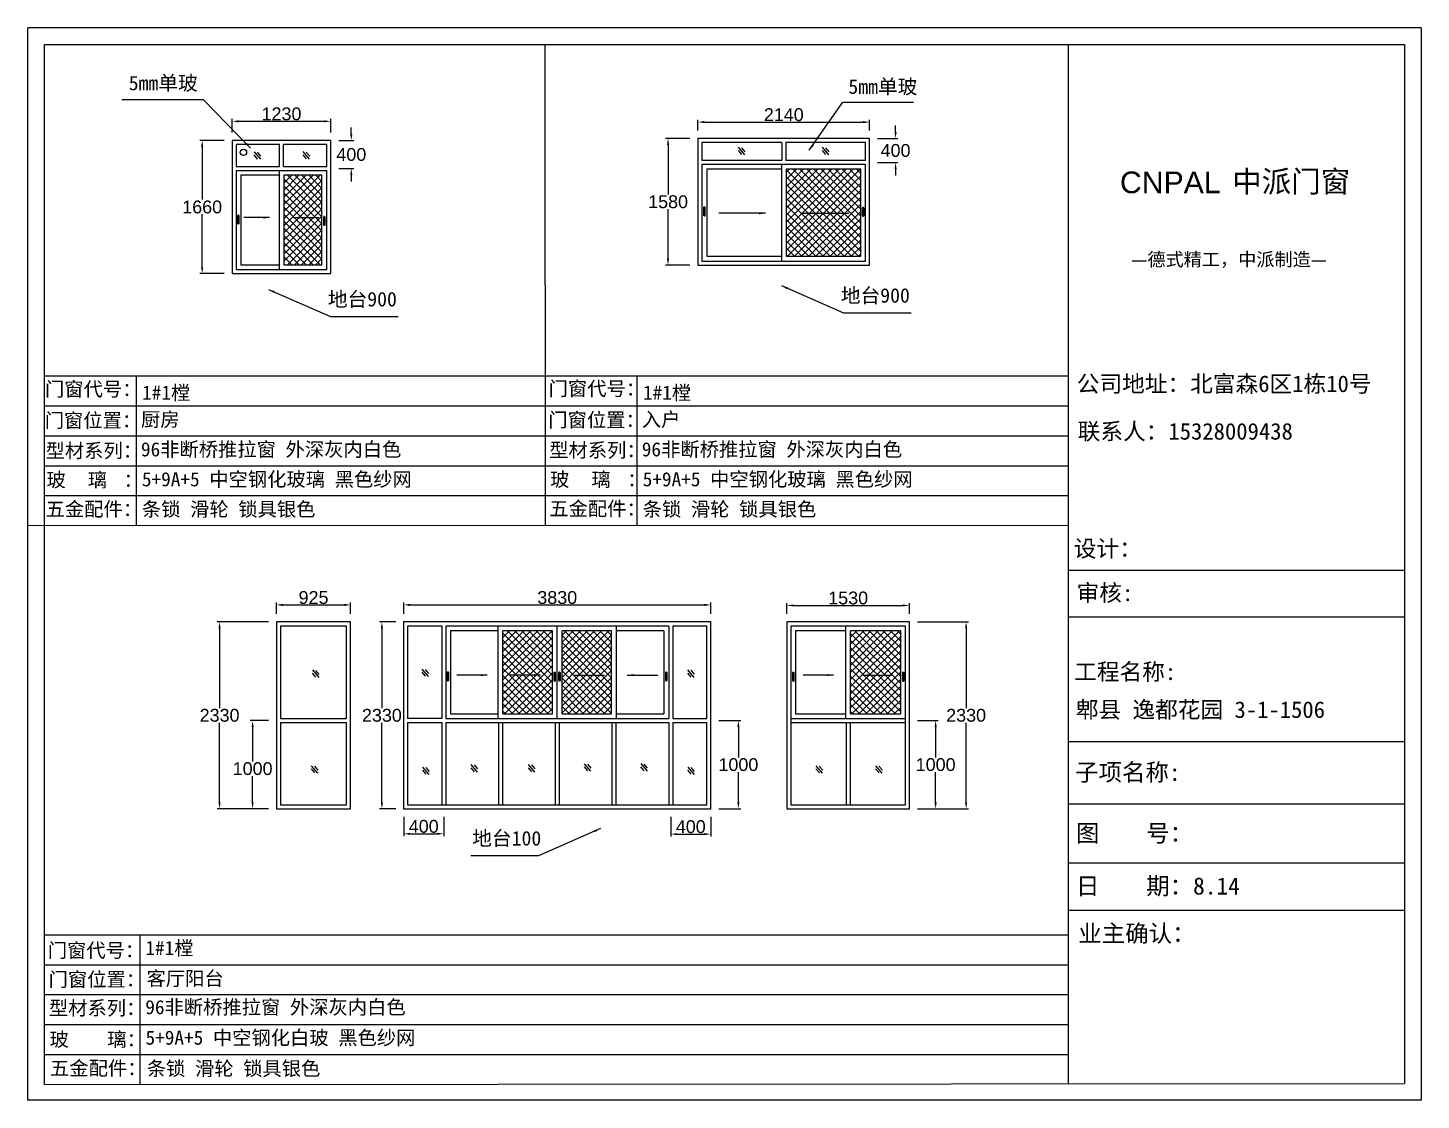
# Model space of a CAD drawing. Header units: inches. Extents: x -138455 to 599497, y -747149 to 13167.
# Drawn here: x 520284 to 537659, y -321269 to -307895 of the extents above; entities that cross this region are included whole.
import ezdxf

# ---------------------------------------------------------------- set-up
doc = ezdxf.new("R2010")
doc.units = ezdxf.units.IN
doc.header["$MEASUREMENT"] = 0
doc.header["$PDMODE"] = 35
doc.header["$PDSIZE"] = -3
doc.layers.add('0 @ 1', color=7, linetype='Continuous')
doc.styles.add('Annotative', font='arialbd.ttf')
doc.styles.add('MtXpl_', font='')
doc.styles.add('MtXpl__1', font='')
doc.styles.get("Standard").update_dxf_attribs({"font": 'arial.ttf'})
doc.styles.get('MtXpl_').set_extended_font_data('SimSun')
doc.styles.get('MtXpl__1').set_extended_font_data('SimSun', bold=True)
doc.dimstyles.get("Standard").update_dxf_attribs({"dimtxt": 80, "dimasz": 70, "dimexe": 40, "dimexo": 80, "dimgap": 0, "dimtad": 1, "dimtih": 1, "dimtoh": 1, "dimdec": 0, "dimzin": 0, "dimdsep": 46, "dimtxsty": 'Standard', "dimcen": 0.09, "dimadec": 0, "dimazin": 0, "dimtfac": 1, "dimtdec": 0, "dimtofl": 0, "dimtmove": 0, "dimatfit": 3, "dimfxl": 0, "dimtolj": 1, "dimtzin": 0, "dimarcsym": 0})

# ---------------------------------------------------------------- blocks, each defined once
blk = doc.blocks.new('*D1185')
at = {"color": 0, "lineweight": -2, "transparency": 16777216}
for p, q in [((530881, -309275), (531135, -309275)), ((531105, -309195), (531105, -309115)), ((530881, -309575), (531135, -309575)), ((531105, -309655), (531105, -309735))]:
    blk.add_line(p, q, dxfattribs=at)
at = {"color": 0, "transparency": 16777216}
for points in [[(531092, -309195), (531119, -309195), (531105, -309275)], [(531092, -309655), (531119, -309655), (531105, -309575)]]:
    blk.add_solid(points, dxfattribs=at)
at = {"layer": 'Defpoints', "color": 0, "transparency": 16777216}
for p in [(530781, -309275), (531105, -309275), (530781, -309575)]:
    blk.add_point(p, dxfattribs=at)
at = {"color": 0, "transparency": 16777216, "insert": (531105, -309425), "char_height": 160, "attachment_point": 5}
blk.add_mtext('\\A1;400', dxfattribs=at)
blk = doc.blocks.new('*D1186')
at = {"color": 0, "lineweight": -2, "transparency": 16777216}
for p, q in [((528641, -309175), (528641, -309041)), ((528721, -309071), (530701, -309071)), ((530781, -309175), (530781, -309041))]:
    blk.add_line(p, q, dxfattribs=at)
at = {"color": 0, "transparency": 16777216}
for points in [[(528721, -309057), (528721, -309084), (528641, -309071)], [(530701, -309057), (530701, -309084), (530781, -309071)]]:
    blk.add_solid(points, dxfattribs=at)
at = {"layer": 'Defpoints', "color": 0, "transparency": 16777216}
for p in [(530781, -309071), (528641, -309275), (530781, -309275)]:
    blk.add_point(p, dxfattribs=at)
at = {"color": 0, "transparency": 16777216, "insert": (529711, -308979), "char_height": 160, "attachment_point": 5}
blk.add_mtext('\\A1;2140', dxfattribs=at)
blk = doc.blocks.new('*D1187')
at = {"color": 0, "lineweight": -2, "transparency": 16777216}
for p, q in [((528541, -309275), (528238, -309275)), ((528268, -309355), (528268, -309973)), ((528268, -310775), (528268, -310156)), ((528541, -310855), (528238, -310855))]:
    blk.add_line(p, q, dxfattribs=at)
at = {"color": 0, "transparency": 16777216}
for points in [[(528254, -309355), (528281, -309355), (528268, -309275)], [(528254, -310775), (528281, -310775), (528268, -310855)]]:
    blk.add_solid(points, dxfattribs=at)
at = {"layer": 'Defpoints', "color": 0, "transparency": 16777216}
for p in [(528641, -309275), (528268, -310855), (528641, -310855)]:
    blk.add_point(p, dxfattribs=at)
at = {"color": 0, "transparency": 16777216, "insert": (528268, -310065), "char_height": 160, "attachment_point": 5}
blk.add_mtext('\\A1;1580', dxfattribs=at)
blk = doc.blocks.new('123as')
at = {"color": 0}
for p, q in [((90194, 51330), (90312, 51470)), ((90189, 51387), (90252, 51462)), ((90251, 51335), (90314, 51410))]:
    blk.add_line(p, q, dxfattribs=at)
blk = doc.blocks.new('*D1188')
at = {"color": 0, "lineweight": -2, "transparency": 16777216}
for p, q in [((524318, -309220), (524318, -309140)), ((524162, -309300), (524348, -309300)), ((524162, -309650), (524348, -309650)), ((524318, -309730), (524318, -309810))]:
    blk.add_line(p, q, dxfattribs=at)
at = {"color": 0, "transparency": 16777216}
for points in [[(524304, -309220), (524331, -309220), (524318, -309300)], [(524304, -309730), (524331, -309730), (524318, -309650)]]:
    blk.add_solid(points, dxfattribs=at)
at = {"layer": 'Defpoints', "color": 0, "transparency": 16777216}
for p in [(524062, -309300), (524318, -309300), (524062, -309650)]:
    blk.add_point(p, dxfattribs=at)
at = {"color": 0, "transparency": 16777216, "insert": (524318, -309475), "char_height": 160, "attachment_point": 5}
blk.add_mtext('\\A1;400', dxfattribs=at)
blk = doc.blocks.new('*D1189')
at = {"color": 0, "lineweight": -2, "transparency": 16777216}
for p, q in [((522832, -309200), (522832, -309031)), ((522912, -309061), (523982, -309061)), ((524062, -309200), (524062, -309031))]:
    blk.add_line(p, q, dxfattribs=at)
at = {"color": 0, "transparency": 16777216}
for points in [[(522912, -309048), (522912, -309074), (522832, -309061)], [(523982, -309048), (523982, -309074), (524062, -309061)]]:
    blk.add_solid(points, dxfattribs=at)
at = {"layer": 'Defpoints', "color": 0, "transparency": 16777216}
for p in [(524062, -309061), (522832, -309300), (524062, -309300)]:
    blk.add_point(p, dxfattribs=at)
at = {"color": 0, "transparency": 16777216, "insert": (523447, -308969), "char_height": 160, "attachment_point": 5}
blk.add_mtext('\\A1;1230', dxfattribs=at)
blk = doc.blocks.new('*D1190')
at = {"color": 0, "lineweight": -2, "transparency": 16777216}
for p, q in [((522732, -309300), (522428, -309300)), ((522458, -309380), (522458, -310038)), ((522458, -310880), (522458, -310221)), ((522732, -310960), (522428, -310960))]:
    blk.add_line(p, q, dxfattribs=at)
at = {"color": 0, "transparency": 16777216}
for points in [[(522444, -309380), (522471, -309380), (522458, -309300)], [(522444, -310880), (522471, -310880), (522458, -310960)]]:
    blk.add_solid(points, dxfattribs=at)
at = {"layer": 'Defpoints', "color": 0, "transparency": 16777216}
for p in [(522832, -309300), (522458, -310960), (522832, -310960)]:
    blk.add_point(p, dxfattribs=at)
at = {"color": 0, "transparency": 16777216, "insert": (522458, -310130), "char_height": 160, "attachment_point": 5}
blk.add_mtext('\\A1;1660', dxfattribs=at)
blk = doc.blocks.new('*D1191')
at = {"color": 0, "lineweight": -2, "transparency": 16777216}
for p, q in [((528901, -316535), (529175, -316535)), ((529145, -316615), (529145, -316994)), ((529145, -317555), (529145, -317177)), ((528901, -317635), (529175, -317635))]:
    blk.add_line(p, q, dxfattribs=at)
at = {"color": 0, "transparency": 16777216}
for points in [[(529132, -316615), (529158, -316615), (529145, -316535)], [(529132, -317555), (529158, -317555), (529145, -317635)]]:
    blk.add_solid(points, dxfattribs=at)
at = {"layer": 'Defpoints', "color": 0, "transparency": 16777216}
for p in [(528801, -316535), (528801, -317635), (529145, -317635)]:
    blk.add_point(p, dxfattribs=at)
at = {"color": 0, "transparency": 16777216, "insert": (529145, -317085), "char_height": 160, "attachment_point": 5}
blk.add_mtext('\\A1;1000', dxfattribs=at)
blk = doc.blocks.new('*D1192')
at = {"color": 0, "lineweight": -2, "transparency": 16777216}
for p, q in [((524971, -317735), (524971, -317977)), ((525471, -317735), (525471, -317977)), ((525051, -317947), (525391, -317947))]:
    blk.add_line(p, q, dxfattribs=at)
at = {"color": 0, "transparency": 16777216}
for points in [[(525051, -317934), (525051, -317960), (524971, -317947)], [(525391, -317934), (525391, -317960), (525471, -317947)]]:
    blk.add_solid(points, dxfattribs=at)
at = {"layer": 'Defpoints', "color": 0, "transparency": 16777216}
for p in [(524971, -317635), (525471, -317635), (525471, -317947)]:
    blk.add_point(p, dxfattribs=at)
at = {"color": 0, "transparency": 16777216, "insert": (525221, -317855), "char_height": 160, "attachment_point": 5}
blk.add_mtext('\\A1;400', dxfattribs=at)
blk = doc.blocks.new('*D1193')
at = {"color": 0, "lineweight": -2, "transparency": 16777216}
for p, q in [((528301, -317735), (528301, -317981)), ((528801, -317735), (528801, -317981)), ((528381, -317951), (528721, -317951))]:
    blk.add_line(p, q, dxfattribs=at)
at = {"color": 0, "transparency": 16777216}
for points in [[(528381, -317938), (528381, -317964), (528301, -317951)], [(528721, -317938), (528721, -317964), (528801, -317951)]]:
    blk.add_solid(points, dxfattribs=at)
at = {"layer": 'Defpoints', "color": 0, "transparency": 16777216}
for p in [(528301, -317635), (528801, -317635), (528801, -317951)]:
    blk.add_point(p, dxfattribs=at)
at = {"color": 0, "transparency": 16777216, "insert": (528551, -317859), "char_height": 160, "attachment_point": 5}
blk.add_mtext('\\A1;400', dxfattribs=at)
blk = doc.blocks.new('*D1194')
at = {"color": 0, "lineweight": -2, "transparency": 16777216}
for p, q in [((524971, -315205), (524971, -315062)), ((525051, -315092), (528721, -315092)), ((528801, -315205), (528801, -315062))]:
    blk.add_line(p, q, dxfattribs=at)
at = {"color": 0, "transparency": 16777216}
for points in [[(525051, -315079), (525051, -315106), (524971, -315092)], [(528721, -315079), (528721, -315106), (528801, -315092)]]:
    blk.add_solid(points, dxfattribs=at)
at = {"layer": 'Defpoints', "color": 0, "transparency": 16777216}
for p in [(528801, -315092), (524971, -315305), (528801, -315305)]:
    blk.add_point(p, dxfattribs=at)
at = {"color": 0, "transparency": 16777216, "insert": (526886, -315001), "char_height": 160, "attachment_point": 5}
blk.add_mtext('\\A1;3830', dxfattribs=at)
blk = doc.blocks.new('123z')
at = {"color": 0}
for points in [[(94078, 52755), (94078, 52755, 0.414214), (94088, 52765), (94088, 52845, 0.414214), (94078, 52855), (94078, 52855, 0.414214), (94068, 52845), (94068, 52765, 0.414214)], [(94078, 52775), (94078, 52775, 0.414214), (94083, 52780), (94083, 52830, 0.414214), (94078, 52835), (94078, 52835, 0.414214), (94073, 52830), (94073, 52780, 0.414214)]]:
    blk.add_lwpolyline(points, format="xyb", close=True, dxfattribs=at)
blk = doc.blocks.new('*D1195')
at = {"color": 0, "lineweight": -2, "transparency": 16777216}
for p, q in [((523384, -315205), (523384, -315062)), ((523464, -315092), (524229, -315092)), ((524309, -315205), (524309, -315062))]:
    blk.add_line(p, q, dxfattribs=at)
at = {"color": 0, "transparency": 16777216}
for points in [[(523464, -315079), (523464, -315106), (523384, -315092)], [(524229, -315079), (524229, -315106), (524309, -315092)]]:
    blk.add_solid(points, dxfattribs=at)
at = {"layer": 'Defpoints', "color": 0, "transparency": 16777216}
for p in [(524309, -315092), (523384, -315305), (524309, -315305)]:
    blk.add_point(p, dxfattribs=at)
at = {"color": 0, "transparency": 16777216, "insert": (523847, -315001), "char_height": 160, "attachment_point": 5}
blk.add_mtext('\\A1;925', dxfattribs=at)
blk = doc.blocks.new('*D1196')
at = {"color": 0, "lineweight": -2, "transparency": 16777216}
for p, q in [((523284, -315305), (522645, -315305)), ((522675, -315385), (522675, -316379)), ((522675, -317555), (522675, -316562)), ((523284, -317635), (522645, -317635))]:
    blk.add_line(p, q, dxfattribs=at)
at = {"color": 0, "transparency": 16777216}
for points in [[(522661, -315385), (522688, -315385), (522675, -315305)], [(522661, -317555), (522688, -317555), (522675, -317635)]]:
    blk.add_solid(points, dxfattribs=at)
at = {"layer": 'Defpoints', "color": 0, "transparency": 16777216}
for p in [(523384, -315305), (522675, -317635), (523384, -317635)]:
    blk.add_point(p, dxfattribs=at)
at = {"color": 0, "transparency": 16777216, "insert": (522675, -316470), "char_height": 160, "attachment_point": 5}
blk.add_mtext('\\A1;2330', dxfattribs=at)
blk = doc.blocks.new('*D1197')
at = {"color": 0, "lineweight": -2, "transparency": 16777216}
for p, q in [((523284, -316535), (523057, -316535)), ((523087, -316615), (523087, -317044)), ((523087, -317555), (523087, -317227)), ((523284, -317635), (523057, -317635))]:
    blk.add_line(p, q, dxfattribs=at)
at = {"color": 0, "transparency": 16777216}
for points in [[(523074, -316615), (523100, -316615), (523087, -316535)], [(523074, -317555), (523100, -317555), (523087, -317635)]]:
    blk.add_solid(points, dxfattribs=at)
at = {"layer": 'Defpoints', "color": 0, "transparency": 16777216}
for p in [(523384, -316535), (523087, -317635), (523384, -317635)]:
    blk.add_point(p, dxfattribs=at)
at = {"color": 0, "transparency": 16777216, "insert": (523087, -317135), "char_height": 160, "attachment_point": 5}
blk.add_mtext('\\A1;1000', dxfattribs=at)
blk = doc.blocks.new('*D1198')
at = {"color": 0, "lineweight": -2, "transparency": 16777216}
for p, q in [((531379, -316535), (531635, -316535)), ((531605, -316615), (531605, -316994)), ((531605, -317555), (531605, -317177)), ((531379, -317635), (531635, -317635))]:
    blk.add_line(p, q, dxfattribs=at)
at = {"color": 0, "transparency": 16777216}
for points in [[(531591, -316615), (531618, -316615), (531605, -316535)], [(531591, -317555), (531618, -317555), (531605, -317635)]]:
    blk.add_solid(points, dxfattribs=at)
at = {"layer": 'Defpoints', "color": 0, "transparency": 16777216}
for p in [(531279, -316535), (531279, -317635), (531605, -317635)]:
    blk.add_point(p, dxfattribs=at)
at = {"color": 0, "transparency": 16777216, "insert": (531605, -317085), "char_height": 160, "attachment_point": 5}
blk.add_mtext('\\A1;1000', dxfattribs=at)
blk = doc.blocks.new('*D1199')
at = {"color": 0, "lineweight": -2, "transparency": 16777216}
for p, q in [((529749, -315205), (529749, -315069)), ((529829, -315099), (531199, -315099)), ((531279, -315205), (531279, -315069))]:
    blk.add_line(p, q, dxfattribs=at)
at = {"color": 0, "transparency": 16777216}
for points in [[(529829, -315086), (529829, -315112), (529749, -315099)], [(531199, -315086), (531199, -315112), (531279, -315099)]]:
    blk.add_solid(points, dxfattribs=at)
at = {"layer": 'Defpoints', "color": 0, "transparency": 16777216}
for p in [(531279, -315099), (529749, -315305), (531279, -315305)]:
    blk.add_point(p, dxfattribs=at)
at = {"color": 0, "transparency": 16777216, "insert": (530514, -315007), "char_height": 160, "attachment_point": 5}
blk.add_mtext('\\A1;1530', dxfattribs=at)
blk = doc.blocks.new('*D1200')
at = {"color": 0, "lineweight": -2, "transparency": 16777216}
for p, q in [((531379, -315305), (532015, -315305)), ((531985, -315385), (531985, -316379)), ((531985, -317555), (531985, -316562)), ((531379, -317635), (532015, -317635))]:
    blk.add_line(p, q, dxfattribs=at)
at = {"color": 0, "transparency": 16777216}
for points in [[(531972, -315385), (531999, -315385), (531985, -315305)], [(531972, -317555), (531999, -317555), (531985, -317635)]]:
    blk.add_solid(points, dxfattribs=at)
at = {"layer": 'Defpoints', "color": 0, "transparency": 16777216}
for p in [(531279, -315305), (531279, -317635), (531985, -317635)]:
    blk.add_point(p, dxfattribs=at)
at = {"color": 0, "transparency": 16777216, "insert": (531985, -316470), "char_height": 160, "attachment_point": 5}
blk.add_mtext('\\A1;2330', dxfattribs=at)
blk = doc.blocks.new('*D1205')
at = {"color": 0, "lineweight": -2, "transparency": 16777216}
for p, q in [((524871, -315305), (524669, -315305)), ((524699, -315385), (524699, -316379)), ((524699, -317555), (524699, -316562)), ((524871, -317635), (524669, -317635))]:
    blk.add_line(p, q, dxfattribs=at)
at = {"color": 0, "transparency": 16777216}
for points in [[(524686, -315385), (524713, -315385), (524699, -315305)], [(524686, -317555), (524713, -317555), (524699, -317635)]]:
    blk.add_solid(points, dxfattribs=at)
at = {"layer": 'Defpoints', "color": 0, "transparency": 16777216}
for p in [(524971, -315305), (524699, -317635), (524971, -317635)]:
    blk.add_point(p, dxfattribs=at)
at = {"color": 0, "transparency": 16777216, "insert": (524699, -316470), "char_height": 160, "attachment_point": 5}
blk.add_mtext('\\A1;2330', dxfattribs=at)

msp = doc.modelspace()

# ---------------------------------------------------------------- hatches: boundary and pattern name
h = msp.add_hatch()
h.set_pattern_fill('ANSI37', color=256, scale=500)
h.set_pattern_definition([(45, (21503.86, -9947.84), (-44.194174, 44.194174), []), (135, (21503.86, -9947.84), (-44.194174, -44.194174), [])])
h.paths.add_polyline_path([(523476.7, -310849.6), (523951.7, -310849.6), (523951.7, -309734.6), (523476.7, -309734.6)])
h = msp.add_hatch()
h.set_pattern_fill('ANSI37', color=256, scale=500)
h.set_pattern_definition([(45, (27314.12, -12124.006), (-44.194174, 44.194174), []), (135, (27314.12, -12124.006), (-44.194174, -44.194174), [])])
h.paths.add_polyline_path([(529740.9, -310744.6), (530670.9, -310744.6), (530670.9, -309659.6), (529740.9, -309659.6)])
h = msp.add_hatch()
h.set_pattern_fill('ANSI37', color=256, scale=500)
h.set_pattern_definition([(45, (11814.73, -12210.82), (-44.194174, 44.194174), []), (135, (11814.73, -12210.82), (-44.194174, -44.194174), [])])
h.paths.add_polyline_path([(526825.5, -315415.4), (526208, -315415.4), (526208, -316450.4), (526825.5, -316450.4)])
h.paths.add_polyline_path([(526945.5, -316450.4), (527563, -316450.4), (527563, -315415.4), (526945.5, -315415.4)])
h.paths.add_polyline_path([(531169.2, -315415.4), (530544.2, -315415.4), (530544.2, -316450.4), (531169.2, -316450.4)])

# ---------------------------------------------------------------- linework, layer by layer
for p, q in [((537659.4, -307895.3), (520284.1, -307895.3)), ((520284.1, -321268.9), (520284.1, -307895.3)), ((537659.4, -307895.3), (537659.4, -321268.9)), ((520491.5, -308102.1), (537452.7, -308102.1)), ((520491.5, -321073.2), (520491.5, -308102.1)), ((526738.2, -314101), (526733.8, -308102.1)), ((533256.4, -308102.1), (533256.4, -321062.4)), ((537452.7, -308102.1), (537452.7, -321061.6)), ((530780.9, -309274.6), (528640.9, -309274.6)), ((528640.9, -309274.6), (528640.9, -310854.6)), ((530780.9, -310854.6), (530780.9, -309274.6)), ((524061.7, -309299.6), (522831.7, -309299.6)), ((522831.7, -309299.6), (522831.7, -310959.6)), ((523421.7, -309624.6), (523421.7, -309349.6)), ((523471.7, -309624.6), (523471.7, -309349.6)), ((524061.7, -310959.6), (524061.7, -309299.6)), ((528690.9, -309324.6), (528690.9, -309549.6)), ((529685.9, -309324.6), (528690.9, -309324.6)), ((529685.9, -309324.6), (529685.9, -309549.6)), ((530730.9, -309324.6), (529735.9, -309324.6)), ((529735.9, -309324.6), (529735.9, -309549.6)), ((530730.9, -309549.6), (530730.9, -309324.6)), ((522881.7, -309624.6), (523421.7, -309624.6)), ((523471.7, -309624.6), (524011.7, -309624.6)), ((529685.9, -309549.6), (528690.9, -309549.6)), ((529740.9, -309599.6), (528690.9, -309599.6)), ((528690.9, -309599.6), (528690.9, -310804.6)), ((529680.9, -309599.6), (529680.9, -310804.6)), ((530730.9, -309549.6), (529735.9, -309549.6)), ((530730.9, -309599.6), (529740.9, -309599.6)), ((530730.9, -310804.6), (530730.9, -309599.6)), ((522881.7, -309674.6), (524011.7, -309674.6)), ((523416.7, -309674.6), (523416.7, -310909.6)), ((523476.7, -309734.6), (523476.7, -310849.6)), ((528750.9, -309659.6), (528750.9, -310744.6)), ((529680.9, -309659.6), (528750.9, -309659.6)), ((529740.9, -309659.6), (529740.9, -310744.6)), ((530670.9, -309659.6), (529740.9, -309659.6)), ((530670.9, -310744.6), (530670.9, -309659.6)), ((528690.9, -310804.6), (530730.9, -310804.6)), ((528750.9, -310744.6), (529680.9, -310744.6)), ((529740.9, -310744.6), (530670.9, -310744.6)), ((522831.7, -310959.6), (524061.7, -310959.6)), ((528640.9, -310854.6), (530780.9, -310854.6)), ((520491.2, -312237), (533256.4, -312237)), ((521634.4, -312237), (521634.4, -314102.6)), ((527880.1, -312237), (527880.1, -314102.6)), ((520491.2, -312610.2), (533256.4, -312610.2)), ((520491.2, -312983.3), (533256.4, -312983.3)), ((520491.2, -313356.4), (533256.4, -313356.4)), ((520491.2, -313729.5), (533256.4, -313729.5)), ((520284.1, -314103.2), (533256.4, -314097.7)), ((533256.4, -314660.6), (537452.7, -314660.6)), ((524309, -315305.4), (523384, -315305.4)), ((523384, -315305.4), (523384, -317635.4)), ((524309, -317635.4), (524309, -315305.4)), ((528800.5, -315305.4), (524970.5, -315305.4)), ((524970.5, -315305.4), (524970.5, -317635.4)), ((525020.5, -315355.4), (525020.5, -316510.4)), ((525445.5, -315355.4), (525020.5, -315355.4)), ((525445.5, -315355.4), (525445.5, -316510.4)), ((525495.5, -315355.4), (525495.5, -316510.4)), ((528275.5, -315355.4), (525495.5, -315355.4)), ((526148, -316510.4), (526148, -315355.4)), ((526885.5, -316510.4), (526885.5, -315355.4)), ((527623, -316510.4), (527623, -315355.4)), ((528275.5, -315355.4), (528275.5, -316510.4)), ((528325.5, -315355.4), (528325.5, -316510.4)), ((528750.5, -315355.4), (528325.5, -315355.4)), ((528750.5, -316510.4), (528750.5, -315355.4)), ((528800.5, -317635.4), (528800.5, -315305.4)), ((531279.2, -315305.4), (529749.2, -315305.4)), ((529749.2, -315305.4), (529749.2, -317635.4)), ((530484.2, -316510.4), (530484.2, -315355.4)), ((531279.2, -317635.4), (531279.2, -315305.4)), ((533256.4, -315241.7), (537452.7, -315241.7)), ((526148, -315415.4), (525555.5, -315415.4)), ((525555.5, -315415.4), (525555.5, -316450.4)), ((526825.5, -315415.4), (526208, -315415.4)), ((526208, -316450.4), (526208, -315415.4)), ((526825.5, -316450.4), (526825.5, -315415.4)), ((526945.5, -316450.4), (526945.5, -315415.4)), ((527563, -315415.4), (526945.5, -315415.4)), ((527563, -316450.4), (527563, -315415.4)), ((528215.5, -315415.4), (527623, -315415.4)), ((528215.5, -315415.4), (528215.5, -316450.4)), ((529859.2, -315415.4), (529859.2, -316450.4)), ((530484.2, -315415.4), (529859.2, -315415.4)), ((530544.2, -316450.4), (530544.2, -315415.4)), ((531169.2, -315415.4), (530544.2, -315415.4)), ((531169.2, -316450.4), (531169.2, -315415.4)), ((523434, -316510.4), (524259, -316510.4)), ((523434, -316560.4), (524259, -316560.4)), ((525445.5, -316510.4), (525020.5, -316510.4)), ((525020.5, -316560.4), (525445.5, -316560.4)), ((525020.5, -316560.4), (525020.5, -317585.4)), ((525445.5, -316560.4), (525445.5, -317585.4)), ((525495.5, -316510.4), (528275.5, -316510.4)), ((525495.5, -316560.4), (525495.5, -317585.4)), ((525495.5, -316560.4), (528275.5, -316560.4)), ((525555.5, -316450.4), (526148, -316450.4)), ((526153, -316560.4), (526153, -317585.4)), ((526203, -316560.4), (526203, -317585.4)), ((526208, -316450.4), (526825.5, -316450.4)), ((526860.5, -316560.4), (526860.5, -317585.4)), ((526910.5, -316560.4), (526910.5, -317585.4)), ((526945.5, -316450.4), (527563, -316450.4)), ((527568, -316560.4), (527568, -317585.4)), ((527618, -316560.4), (527618, -317585.4)), ((527623, -316450.4), (528215.5, -316450.4)), ((528275.5, -316560.4), (528275.5, -317585.4)), ((528325.5, -316510.4), (528750.5, -316510.4)), ((528325.5, -316560.4), (528325.5, -317585.4)), ((528325.5, -316560.4), (528750.5, -316560.4)), ((528750.5, -317585.4), (528750.5, -316560.4)), ((529799.2, -316510.4), (531229.2, -316510.4)), ((529799.2, -316560.4), (531229.2, -316560.4)), ((529859.2, -316450.4), (530484.2, -316450.4)), ((530489.2, -316560.4), (530489.2, -317585.4)), ((530539.2, -316560.4), (530539.2, -317585.4)), ((530544.2, -316450.4), (531169.2, -316450.4)), ((533256.4, -316794.6), (537452.7, -316794.6)), ((525020.5, -317585.4), (528750.5, -317585.4)), ((533256.4, -317573.6), (537452.7, -317573.6)), ((523384, -317635.4), (524309, -317635.4)), ((524970.5, -317635.4), (528800.5, -317635.4)), ((529749.2, -317635.4), (531279.2, -317635.4)), ((533256.4, -318309.6), (537452.7, -318309.6)), ((533256.4, -318899.6), (537452.7, -318899.6)), ((520495.3, -319207.1), (533260.5, -319207.1)), ((521680.3, -319207.1), (521681.6, -321072.4)), ((520495.3, -319580.2), (533260.5, -319580.2)), ((520495.3, -319953.4), (533260.5, -319953.4)), ((520495.3, -320326.5), (533260.5, -320326.5)), ((520495.3, -320699.6), (533260.5, -320699.6)), ((520491.5, -321073.2), (537452.7, -321061.6)), ((537659.4, -321268.9), (520284.1, -321268.9))]:
    msp.add_line(p, q)
for points in [[(523421.7, -309349.6), (522881.7, -309349.6), (522881.7, -309624.6)], [(524011.7, -309624.6), (524011.7, -309349.6), (523471.7, -309349.6)], [(522881.7, -309674.6), (522881.7, -310909.6), (524011.7, -310909.6), (524011.7, -309674.6)], [(523416.7, -309734.6), (522941.7, -309734.6), (522941.7, -310849.6), (523416.7, -310849.6)], [(523476.7, -310849.6), (523951.7, -310849.6), (523951.7, -309734.6), (523476.7, -309734.6)], [(524259, -316510.4), (524259, -315355.4), (523434, -315355.4), (523434, -316510.4)], [(523434, -316560.4), (523434, -317585.4), (524259, -317585.4), (524259, -316560.4)]]:
    msp.add_lwpolyline(points)
msp.add_lwpolyline([(529799.2, -317585.4), (531229.2, -317585.4), (531229.2, -315355.4), (529799.2, -315355.4)], close=True)
msp.add_circle((522972.3, -309447.8), 40)

# ---------------------------------------------------------------- block references
for name, p, xscale, yscale, zscale in [('123as', (583478, -343846), -0.6684526412304121, 0.6684526412304121, 0.6684526412304121), ('123as', (584086, -343843.6), -0.6684526412304121, 0.6684526412304121, 0.6684526412304121), ('123as', (589516, -343789.5), -0.6684526412304121, 0.6684526412304121, 0.6684526412304121), ('123as', (590563.2, -343789.5), -0.6684526412304121, 0.6684526412304121, 0.6684526412304121), ('123z', (425681.9, -368019.2), 1.095252602183295, 1.095252602183295, 1.095252602183295), ('123z', (427662, -368026.5), 1.095252602183295, 1.095252602183295, 1.095252602183295), ('123z', (419869.2, -368121.7), 1.095252602183295, 1.095252602183295, 1.095252602183295), ('123z', (420942, -368138), 1.095252602183295, 1.095252602183295, 1.095252602183295), ('123as', (584205.6, -350309), -0.6684526412304121, 0.6684526412304121, 0.6684526412304121), ('123as', (585571.6, -350297.8), -0.6684526412304121, 0.6684526412304121, 0.6684526412304121), ('123z', (422482.9, -373818.7), 1.095252602183295, 1.095252602183295, 1.095252602183295), ('123z', (423814.8, -373822.9), 1.095252602183295, 1.095252602183295, 1.095252602183295), ('123z', (423875.4, -373821.9), 1.095252602183295, 1.095252602183295, 1.095252602183295), ('123z', (425206.9, -373820.3), 1.095252602183295, 1.095252602183295, 1.095252602183295), ('123as', (588884.8, -350307.8), -0.6684526412304121, 0.6684526412304121, 0.6684526412304121), ('123z', (426791.8, -373822.9), 1.095252602183295, 1.095252602183295, 1.095252602183295), ('123z', (428161.3, -373822.9), 1.095252602183295, 1.095252602183295, 1.095252602183295), ('123as', (584192.2, -351502.8), -0.6684526412304121, 0.6684526412304121, 0.6684526412304121), ('123as', (586182.5, -351488.4), -0.6684526412304121, 0.6684526412304121, 0.6684526412304121), ('123as', (586896.9, -351488.4), -0.6684526412304121, 0.6684526412304121, 0.6684526412304121), ('123as', (587595.8, -351477.8), -0.6684526412304121, 0.6684526412304121, 0.6684526412304121), ('123as', (588300, -351477.2), -0.6684526412304121, 0.6684526412304121, 0.6684526412304121), ('123as', (590483.1, -351502.8), -0.6684526412304121, 0.6684526412304121, 0.6684526412304121), ('123as', (591227.2, -351502.8), -0.6684526412304121, 0.6684526412304121, 0.6684526412304121), ('123as', (585579.6, -351519.7), -0.6684526412304121, 0.6684526412304121, 0.6684526412304121), ('123as', (588886.3, -351520.2), -0.6684526412304121, 0.6684526412304121, 0.6684526412304121)]:
    msp.add_blockref(name, p, dxfattribs=dict(xscale=xscale, yscale=yscale, zscale=zscale))

# ---------------------------------------------------------------- texts
msp.add_text('CNPAL', height=269.64).set_placement((533903.1, -309957.2))
for s, height, style, p in [('中派门窗', 269.64, 'MtXpl_', (535303.2, -309946.1)), ('—德式精工，中派制造—', 165.935, 'MtXpl_', (534044.1, -310866.2)), ('公司地址：北富森6区1栋10号', 207.419, 'MtXpl_', (533364.4, -312437.9)), ('1#1樘', 176.38, 'MtXpl__1', (521709.1, -312533.3)), ('1#1樘', 176.38, 'MtXpl__1', (527954.7, -312533.3)), ('厨房', 176.38, 'MtXpl__1', (521694.6, -312867)), ('入户', 176.38, 'MtXpl__1', (527940.3, -312867)), ('联系人：15328009438', 207.419, 'MtXpl_', (533375.7, -313030.9)), ('96非断桥推拉窗 外深灰内白色', 176.385, 'MtXpl__1', (521694.6, -313240.1)), ('96非断桥推拉窗 外深灰内白色', 176.385, 'MtXpl__1', (527940.3, -313240.1)), ('5+9A+5 中空钢化玻璃 黑色纱网 ', 176.385, 'MtXpl__1', (521706.3, -313613.2)), ('5+9A+5 中空钢化玻璃 黑色纱网 ', 176.385, 'MtXpl__1', (527951.9, -313613.2)), ('条锁 滑轮 锁具银色 ', 176.385, 'MtXpl__1', (521706.3, -313986.3)), ('条锁 滑轮 锁具银色 ', 176.385, 'MtXpl__1', (527951.9, -313986.3)), ('设计：', 207.42, 'MtXpl_', (533327.1, -314492.8)), ('审核:', 207.42, 'MtXpl_', (533362.7, -315045.2)), ('工程名称:', 207.42, 'MtXpl_', (533332.3, -316029)), ('郫县 逸都花园 3-1-1506', 207.419, 'MtXpl_', (533352, -316502)), ('子项名称:', 214.34, 'MtXpl_', (533344.3, -317286.3)), ('图    号：', 214.34, 'MtXpl_', (533354.5, -318046.3)), ('日    期：8.14', 214.336, 'MtXpl_', (533355.2, -318704.8)), ('业主确认：', 214.34, 'MtXpl_', (533384, -319296.1)), ('门窗代号：', 176.38, 'MtXpl__1', (520531.9, -319488.7)), ('门窗位置：', 176.38, 'MtXpl__1', (520543.1, -319850.9)), ('型材系列：', 176.38, 'MtXpl__1', (520546.7, -320208)), ('玻    璃：', 176.38, 'MtXpl__1', (520554.2, -320598.7)), ('五金配件：', 176.38, 'MtXpl__1', (520560.4, -320957.9))]:
    msp.add_text(s, height=height, dxfattribs=dict(style=style)).set_placement(p)
at = {"char_height": 176.385, "attachment_point": 1, "style": 'MtXpl__1'}
for s, width, insert in [('{\\fSimSun|b1|i0|c134|p2;1#1樘}', 4396.385, (521749.3, -319283.3)), ('{\\fSimSun|b1|i0|c134|p2;客厅阳台}', 4396.385, (521763.9, -319663.5)), ('{\\fSimSun|b1|i0|c134|p2;96非断桥推拉窗 外深灰内白色}', 9006.576, (521748.8, -320020.7)), ('{\\fSimSun|b1|i0|c134|p2;5+9A+5 中空钢化白玻 黑色纱网}', 7839.588, (521751.5, -320401.5)), ('{\\fSimSun|b1|i0|c134|p2;条锁 滑轮 锁具银色 }', 7563.173, (521767, -320785.8))]:
    msp.add_mtext_dynamic_manual_height_columns(s, width=width, gutter_width=903.5, heights=[0], dxfattribs=dict(at, insert=insert))
at = {"layer": '0 @ 1', "style": 'Annotative'}
for s, p in [('门窗代号：', (520498, -312488.5)), ('门窗代号：', (526778.9, -312482.6)), ('门窗位置：', (520494.2, -312878.8)), ('门窗位置：', (526775.1, -312872.9)), ('型材系列：', (520505.3, -313256.3)), ('型材系列：', (526786.2, -313250.5)), ('玻    璃   ：', (520516.7, -313620.7)), ('玻    璃   ：', (526797.6, -313614.9)), ('五金配件：', (520505.6, -313985.5)), ('五金配件：', (526786.5, -313979.7))]:
    msp.add_text(s, height=176.38, dxfattribs=at).set_placement(p)
at = {"layer": '0 @ 1', "char_height": 180.693, "style": 'Annotative'}
for s, insert, attachment_point in [('{\\fSimSun|b1|i0|c134|p2;5mm单玻}', (521542.1, -308492.9), 1), ('{\\fSimSun|b1|i0|c134|p2;5mm单玻}', (531378.1, -308537.5), 3), ('{\\fSimSun|b1|i0|c134|p2;地台900}', (524024.3, -311188.7), 1), ('{\\fSimSun|b1|i0|c134|p2;地台900}', (530421.4, -311142.1), 1), ('{\\fSimSun|b1|i0|c134|p2;地台100}', (526686.5, -317912.6), 3)]:
    msp.add_mtext_dynamic_manual_height_columns(s, width=1237.966, gutter_width=903.5, heights=[0], dxfattribs=dict(at, insert=insert, attachment_point=attachment_point))

# ---------------------------------------------------------------- dimensions: what is measured, and where the dimension line sits
for base, p1, p2, picture, middle in [((524061.7, -309061), (522831.7, -309299.6), (524061.7, -309299.6), '*D1189', (523446.7, -308969.3)), ((530780.9, -309070.6), (528640.9, -309274.6), (530780.9, -309274.6), '*D1186', (529710.9, -308978.9)), ((524309, -315092.3), (523384, -315305.4), (524309, -315305.4), '*D1195', (523846.5, -315000.6)), ((528800.5, -315092.3), (524970.5, -315305.4), (528800.5, -315305.4), '*D1194', (526885.5, -315000.6)), ((531279.2, -315099), (529749.2, -315305.4), (531279.2, -315305.4), '*D1199', (530514.2, -315007.2))]:
    dim = msp.add_linear_dim(base=base, p1=p1, p2=p2, dimstyle='Standard', override={"dimtxt": 160, "dimasz": 80, "dimexe": 30, "dimexo": 100, "dimgap": 10})
    dim.commit()
    dim.dimension.update_dxf_attribs({"geometry": picture, "text_midpoint": middle})
for base, p1, p2, text, picture, middle in [((524317.6, -309299.6), (524061.7, -309649.6), (524061.7, -309299.6), '400', '*D1188', (524317.6, -309474.6)), ((531105.5, -309274.6), (530780.9, -309574.6), (530780.9, -309274.6), '400', '*D1185', (531105.5, -309424.6)), ((529145.1, -317635.4), (528800.5, -316535.4), (528800.5, -317635.4), '1000', '*D1191', (529145.1, -317085.4)), ((531604.6, -317635.4), (531279.2, -316535.4), (531279.2, -317635.4), '1000', '*D1198', (531604.6, -317085.4))]:
    dim = msp.add_linear_dim(base=base, p1=p1, p2=p2, angle=90, text=text, dimstyle='Standard', override={"dimtxt": 160, "dimasz": 80, "dimexe": 30, "dimexo": 100, "dimgap": 10})
    dim.commit()
    dim.dimension.update_dxf_attribs({"geometry": picture, "text_midpoint": middle})
for base, p1, p2, picture, middle in [((528267.8, -310854.6), (528640.9, -309274.6), (528640.9, -310854.6), '*D1187', (528267.8, -310064.6)), ((522457.6, -310959.6), (522831.7, -309299.6), (522831.7, -310959.6), '*D1190', (522457.6, -310129.6)), ((524699.5, -317635.4), (524970.5, -315305.4), (524970.5, -317635.4), '*D1205', (524699.5, -316470.4)), ((531985.2, -317635.4), (531279.2, -315305.4), (531279.2, -317635.4), '*D1200', (531985.2, -316470.4))]:
    dim = msp.add_linear_dim(base=base, p1=p1, p2=p2, angle=90, dimstyle='Standard', override={"dimtxt": 160, "dimasz": 80, "dimexe": 30, "dimexo": 100, "dimgap": 10})
    dim.commit()
    dim.dimension.update_dxf_attribs({"geometry": picture, "text_midpoint": middle})
dim = msp.add_linear_dim(base=(522674.7, -317635.4), p1=(523384, -315305.4), p2=(523384, -317635.4), angle=90, dimstyle='Standard', override={"dimtxt": 160, "dimasz": 80, "dimexe": 30, "dimexo": 100, "dimgap": 10})
dim.commit()
dim.dimension.update_dxf_attribs({"geometry": '*D1196', "text_midpoint": (522674.7, -316470.4), "dimtype": 160})
dim = msp.add_linear_dim(base=(523087.1, -317635.4), p1=(523384, -316535.4), p2=(523384, -317635.4), angle=90, text='1000', dimstyle='Standard', override={"dimtxt": 160, "dimasz": 80, "dimexe": 30, "dimexo": 100, "dimgap": 10})
dim.commit()
dim.dimension.update_dxf_attribs({"geometry": '*D1197', "text_midpoint": (523087.1, -317135.4), "dimtype": 160})
for base, p1, p2, picture, middle in [((525470.5, -317947), (524970.5, -317635.4), (525470.5, -317635.4), '*D1192', (525220.5, -317947)), ((528800.5, -317951.1), (528300.5, -317635.4), (528800.5, -317635.4), '*D1193', (528550.5, -317951.1))]:
    dim = msp.add_linear_dim(base=base, p1=p1, p2=p2, text='400', dimstyle='Standard', override={"dimtxt": 160, "dimasz": 80, "dimexe": 30, "dimexo": 100, "dimgap": 10})
    dim.commit()
    dim.dimension.update_dxf_attribs({"geometry": picture, "text_midpoint": middle, "dimtype": 160})

# ---------------------------------------------------------------- leaders
for points in [[(523061.7, -309396.9), (522475.7, -308794.9), (521456.4, -308794.9)], [(530029.4, -309422.6), (530449.3, -308820.6), (531326.8, -308820.6)], [(523299, -310262), (522979, -310262)], [(523594.4, -310262), (523914.4, -310262)], [(529481.6, -310207.8), (528899.7, -310207.8)], [(529940.1, -310207.8), (530522, -310207.8)], [(523283.9, -311157.3), (524059.3, -311497.3), (524900.5, -311497.3)], [(529681, -311110.6), (530456.3, -311450.6), (531297.6, -311450.6)], [(526013.2, -315968.1), (525632.2, -315968.1)], [(526675.5, -315968.1), (526294.5, -315968.1)], [(527095.6, -315968.1), (527476.6, -315968.1)], [(527757.9, -315968.1), (528138.8, -315968.1)], [(530332.8, -315968.1), (529951.8, -315968.1)], [(530695.6, -315968.1), (531076.6, -315968.1)], [(527426.9, -317881.1), (526651.6, -318221.1), (525810.3, -318221.1)]]:
    msp.add_leader(points, dimstyle='Standard', override={"dimtxt": 160, "dimasz": 80, "dimexe": 30, "dimexo": 100, "dimgap": 10, "dimtad": 0})

doc.saveas('drawing.dxf')
